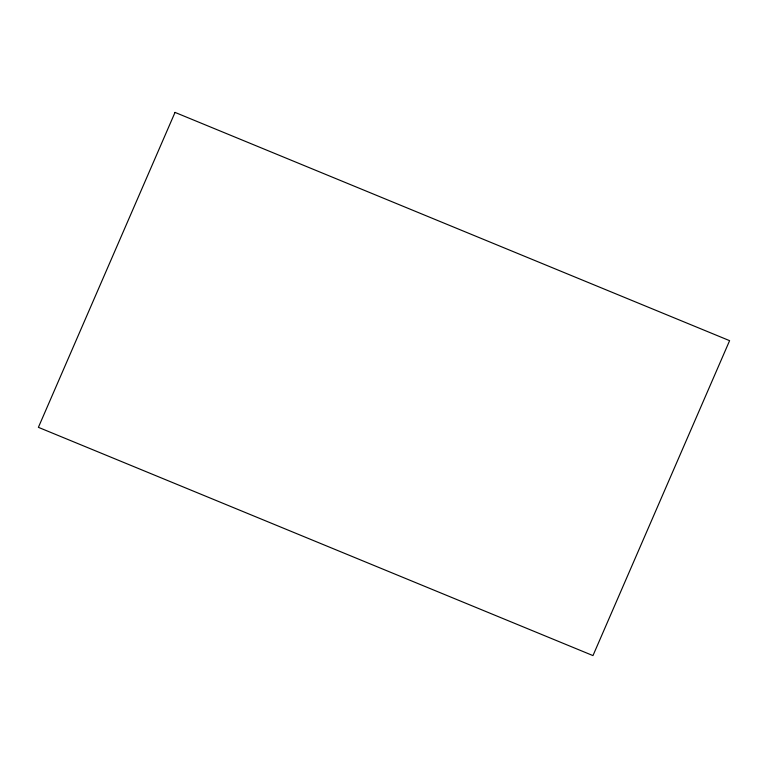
<?xml version="1.0" encoding="UTF-8"?>
<svg xmlns="http://www.w3.org/2000/svg" width="768" height="768" viewBox="0 0 768 768"><rect width="100%" height="100%" fill="white"/><g stroke="black" fill="none" stroke-linecap="round" stroke-linejoin="round"><path stroke-width="1.15" d="M175.027 112.406L38.4 427.334L592.973 655.594L729.6 340.666L175.027 112.406"/></g></svg>
